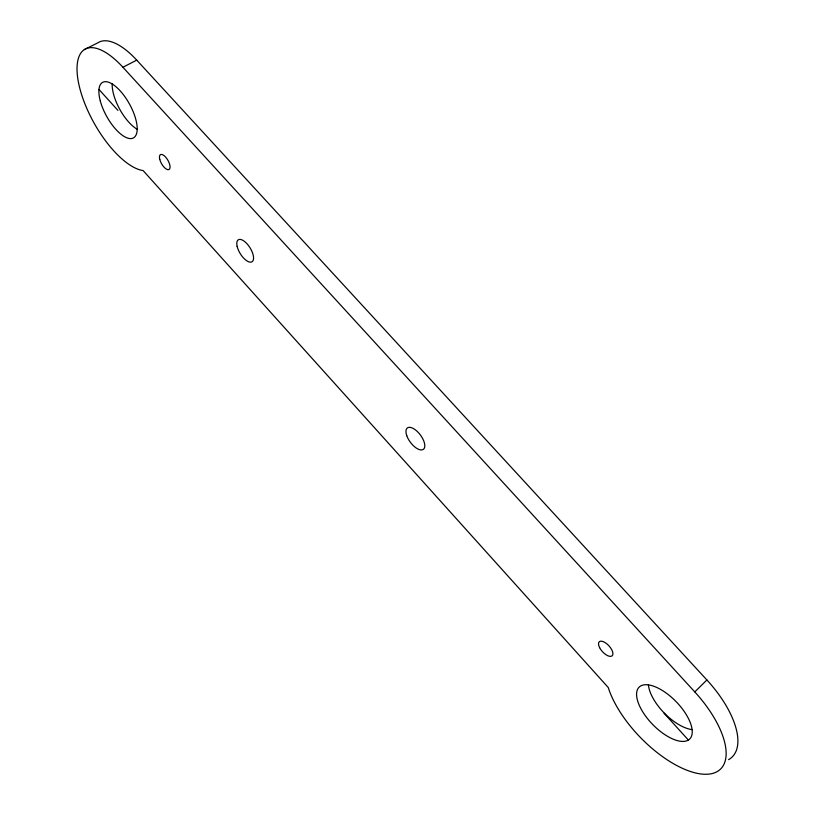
<?xml version="1.0" encoding="UTF-8"?>
<svg xmlns="http://www.w3.org/2000/svg" width="815" height="815" viewBox="0 0 815 815"><rect width="100%" height="100%" fill="white"/><g stroke="black" fill="none" stroke-linecap="round" stroke-linejoin="round"><path stroke-width="1.22" d="M136.726 60.127L122.922 67.258A68.735 28.077 60.9 0 0 78.454 82.397A68.735 28.077 60.9 0 0 143.114 170.579L608.245 687.514A78.403 35.422 45.8 0 0 703.895 774.23A78.403 35.422 45.8 0 0 694.788 691.915L706.9 679.975L136.726 60.127A68.368 28.505 61 0 0 97.912 42.798L84.291 49.623M122.922 67.258L694.788 691.915M98.961 89.456L117.92 110.382M663.991 713.125L688.38 740.04A36.227 16.361 45.8 0 0 664.622 691.935A36.227 16.361 45.8 0 0 640.172 707.226A36.227 16.361 45.8 0 0 688.38 740.04M706.9 679.975A77.934 35.911 45.6 0 1 728.6 759.641M137.572 129.524A31.602 13.172 61 0 1 112.215 83.558M692.169 729.619A36.013 16.585 45.6 0 1 664.225 713.033A36.013 16.585 45.6 0 1 648.394 684.753M100.306 101.029A31.765 12.969 60.9 0 0 133.222 138.03A31.765 12.969 60.9 0 0 120.61 91.331A31.765 12.969 60.9 0 0 100.306 101.029M159.781 159.485A8.598 3.617 59.9 0 0 168.878 169.581A8.598 3.617 59.9 0 0 165.628 157.101A8.598 3.617 59.9 0 0 159.781 159.485M599.626 647.67A9.535 4.37 47.4 0 0 612.106 655.851A9.535 4.37 47.4 0 0 605.433 642.801A9.535 4.37 47.4 0 0 599.626 647.67M406.767 435.709A13.376 6.204 53.1 0 0 423.016 449.564A13.376 6.204 53.1 0 0 416.333 430.615A13.376 6.204 53.1 0 0 406.767 435.709M237.124 246.344A12.969 5.705 58 0 0 251.285 262.094A12.969 5.705 58 0 0 247.118 243.899A12.969 5.705 58 0 0 237.124 246.344"/></g></svg>
